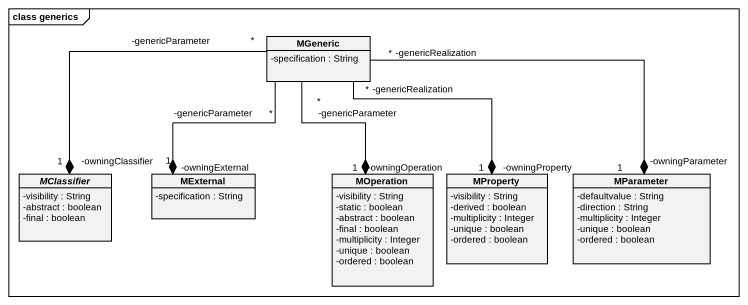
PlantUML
@startuml
mainframe class generics
hide circle
hide empty members
skinparam classAttributeIconSize 0
class MGeneric {
  -specification : String
}
abstract class MClassifier {
  -visibility : String
  -abstract : boolean
  -final : boolean
}
class MExternal {
  -specification : String
}
class MOperation {
  -visibility : String
  -static : boolean
  -abstract : boolean
  -final : boolean
  -multiplicity : Integer
  -unique : boolean
  -ordered : boolean
}
class MProperty {
  -visibility : String
  -derived : boolean
  -multiplicity : Integer
  -unique : boolean
  -ordered : boolean
}
class MParameter {
  -defaultvalue : String
  -direction : String
  -multiplicity : Integer
  -unique : boolean
  -ordered : boolean
}
MClassifier "-owningClassifier\n1" *-right- "-genericParameter\n*" MGeneric
MExternal "-owningExternal\n1" *-up- "-genericParameter\n*" MGeneric
MOperation "-owningOperation\n1" *-up- "-genericParameter\n*" MGeneric
MProperty "-owningProperty\n1" *-up- "-genericRealization\n*" MGeneric
MParameter "-owningParameter\n1" *-left- "-genericRealization\n*" MGeneric
@enduml
